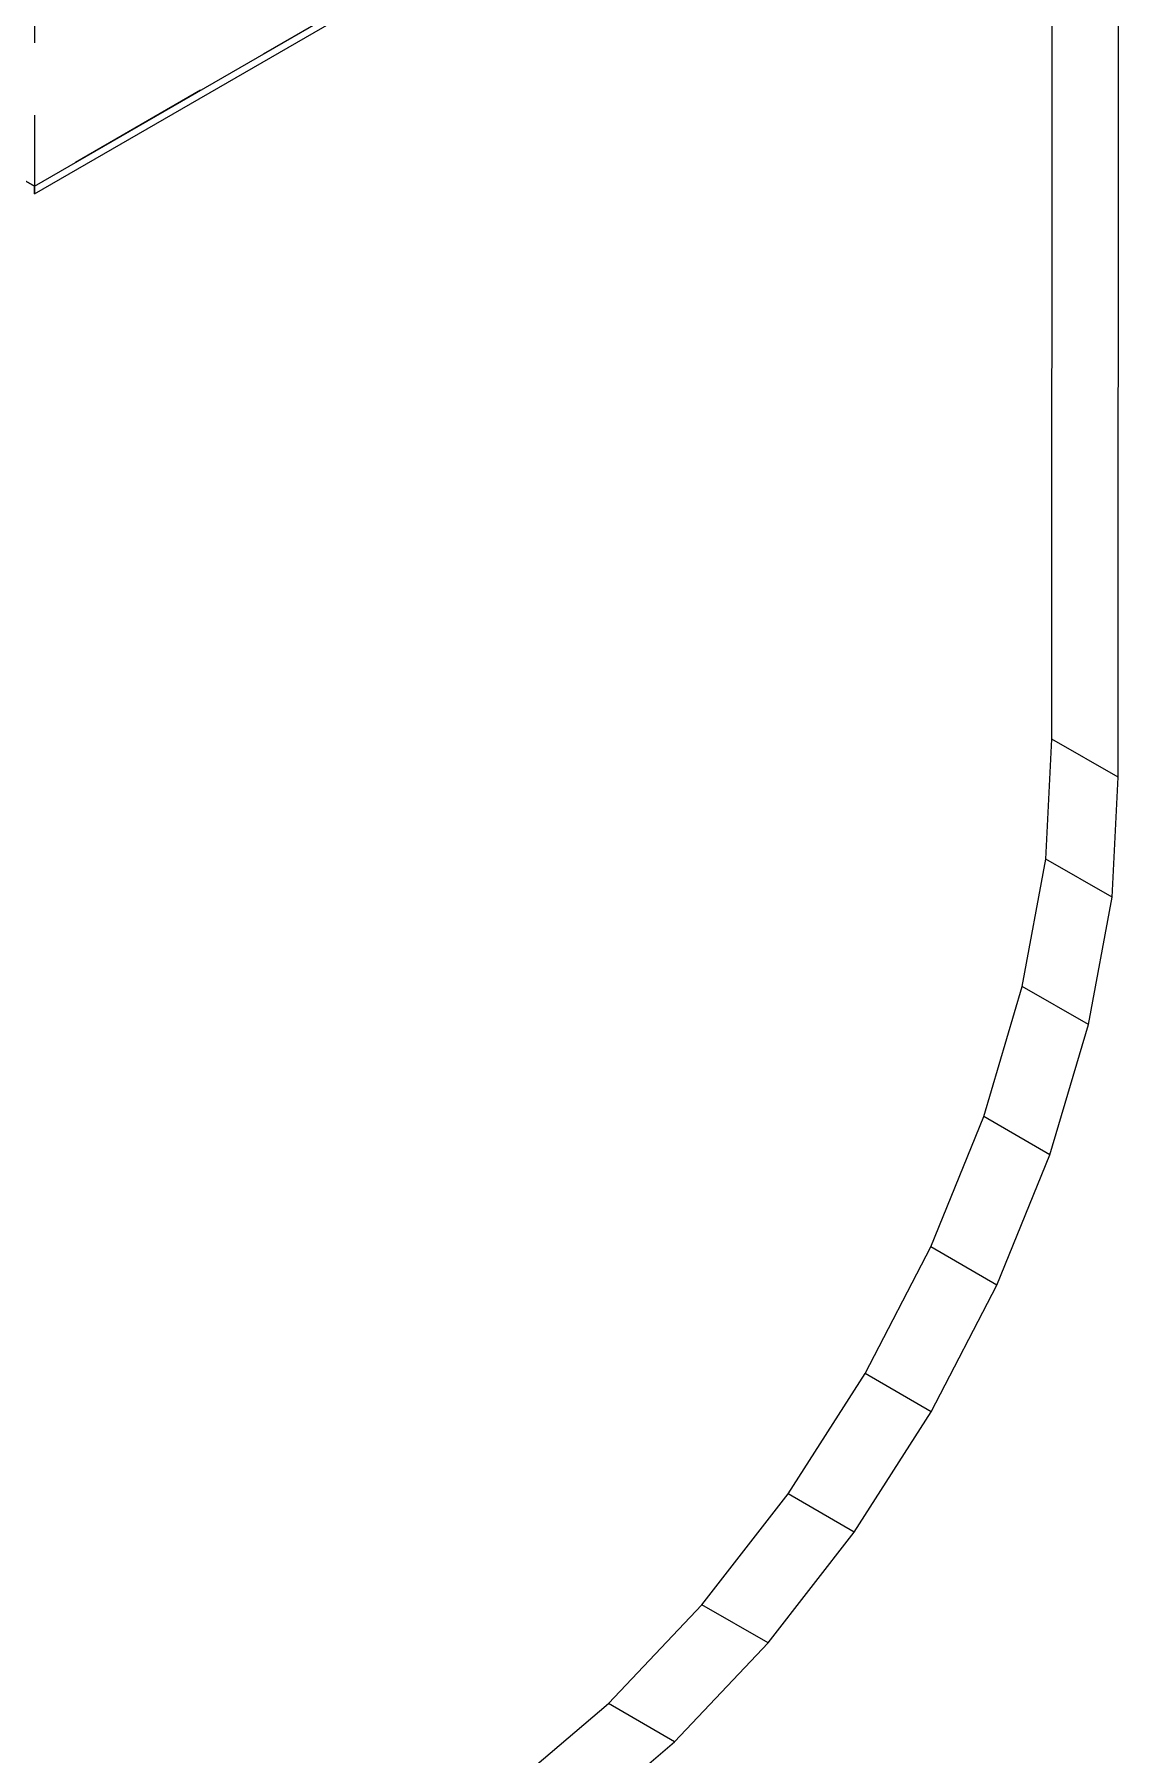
# Model space of a CAD drawing. Header units: millimetres. Extents: x 0 to 841, y 0 to 2287.
# Drawn here: x 635.19 to 644.74, y 236.59 to 251.73 of the extents above; entities that cross this region are included whole.
import ezdxf

# ---------------------------------------------------------------- set-up
doc = ezdxf.new("R2010")
doc.units = ezdxf.units.MM
doc.linetypes.add('HIDDEN', pattern=[1.905, 1.27, -0.635])

msp = doc.modelspace()

# ---------------------------------------------------------------- linework, layer by layer
at = {"color": 7, "linetype": 'Continuous', "lineweight": 25}
for p, q in [((644.147, 245.525), (644.16, 282.282)), ((644.729, 245.189), (644.742, 281.946)), ((625.434, 256.023), (635.192, 250.39)), ((635.192, 250.39), (642.97, 254.88)), ((635.193, 250.323), (643.169, 254.928)), ((644.094, 244.47), (644.147, 245.525)), ((644.729, 245.189), (644.147, 245.525)), ((644.676, 244.134), (644.729, 245.189)), ((643.886, 243.35), (644.094, 244.47)), ((644.676, 244.134), (644.094, 244.47)), ((644.468, 243.014), (644.676, 244.134)), ((643.546, 242.204), (643.886, 243.35)), ((644.468, 243.014), (643.886, 243.35)), ((644.128, 241.868), (644.468, 243.014)), ((643.08, 241.058), (643.546, 242.204)), ((644.128, 241.868), (643.546, 242.204)), ((643.662, 240.722), (644.128, 241.868)), ((642.502, 239.943), (643.08, 241.058)), ((643.662, 240.722), (643.08, 241.058)), ((643.084, 239.607), (643.662, 240.722)), ((641.825, 238.884), (642.502, 239.943)), ((643.084, 239.607), (642.502, 239.943)), ((642.407, 238.548), (643.084, 239.607)), ((641.066, 237.908), (641.825, 238.884)), ((642.407, 238.548), (641.825, 238.884)), ((641.648, 237.573), (642.407, 238.548)), ((640.243, 237.04), (641.066, 237.908)), ((641.648, 237.573), (641.066, 237.908)), ((640.825, 236.704), (641.648, 237.573)), ((639.377, 236.3), (640.243, 237.04)), ((640.825, 236.704), (640.243, 237.04)), ((639.959, 235.964), (640.825, 236.704))]:
    msp.add_line(p, q, dxfattribs=at)
at = {"color": 7, "linetype": 'HIDDEN', "lineweight": 18}
for p, q in [((635.192, 250.39), (625.292, 256.105)), ((643.253, 255.044), (635.192, 250.39)), ((635.192, 252.921), (635.192, 250.39))]:
    msp.add_line(p, q, dxfattribs=at)
at = {"color": 7, "linetype": 'Continuous', "lineweight": 25}
msp.add_open_spline([(635.192, 250.39), (635.192, 250.369), (635.192, 250.331), (635.192, 250.328), (635.192, 250.327)], degree=3, knots=[0, 0, 0, 0, 0.563348, 1, 1, 1, 1], dxfattribs=at)
at = {"color": 7, "linetype": 'HIDDEN', "lineweight": 18}
msp.add_open_spline([(635.192, 250.327), (635.192, 250.325), (635.192, 250.321), (635.192, 250.334), (635.192, 250.355), (635.192, 250.379), (635.192, 250.39)], degree=3, knots=[0, 0, 0, 0, 0.145995, 0.463622, 0.746437, 1, 1, 1, 1], dxfattribs=at)

doc.saveas('drawing.dxf')
